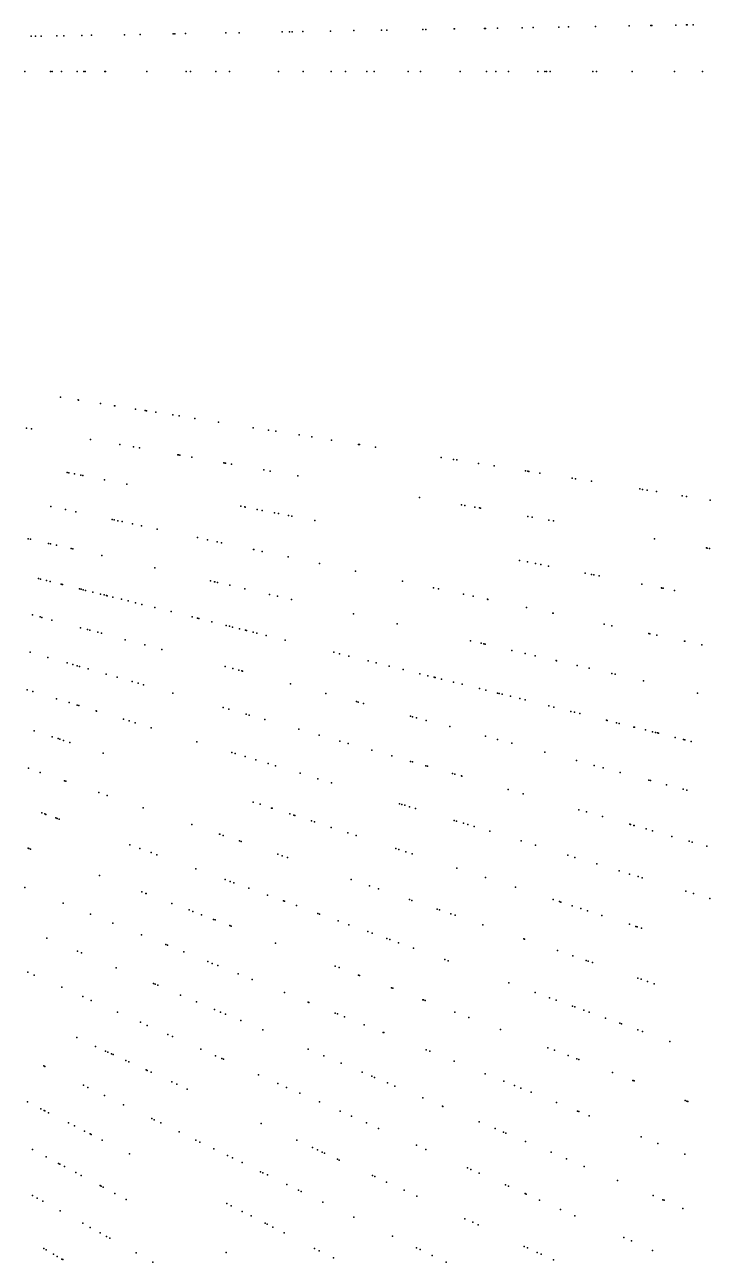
# Model space of a CAD drawing. Header units: metres. Extents: x -4327 to 4266, y -3886 to 3992.
# Drawn here: x 1581 to 2117, y -932 to 37 of the extents above; entities that cross this region are included whole.
import ezdxf

# ---------------------------------------------------------------- set-up
doc = ezdxf.new("R2010")
doc.units = ezdxf.units.M

msp = doc.modelspace()

# ---------------------------------------------------------------- linework, layer by layer
for p in [(1671.09, 29.17, 2405.03), (1696.75, 29.62, 2405.38), (1698.07, 29.64, 2401.69), (1706.35, 29.78, 2393.97), (1737.95, 30.34, 2413.15), (1748.6, 30.52, 2504.9), (1782.06, 31.11, 2508.85), (1787.92, 31.21, 2520.01), (1789.87, 31.24, 2499.59), (1798.38, 31.39, 2479.9), (1819.9, 31.77, 2475.32), (1838.37, 32.09, 2523.45), (1859.93, 32.47, 2515.37), (1864.03, 32.54, 2464.23), (1892.39, 33.03, 2462.41), (1894.61, 33.07, 2459.75), (1916.77, 33.46, 2513.95), (1917.05, 33.46, 2472.1), (1940.52, 33.87, 2510.84), (1941.29, 33.89, 2511.83), (1950.86, 34.05, 2504.4), (1970, 34.39, 2495.11), (1978.74, 34.54, 2514.63), (1998.71, 34.89, 2517.33), (2006.31, 35.02, 2509.99), (2027.4, 35.39, 2522.24), (2053.93, 35.85, 2496.15), (2070.68, 36.14, 2477.71), (2071.64, 36.16, 2478.86), (2090.31, 36.49, 2523.49), (2098.66, 36.63, 2497.31), (2099.3, 36.64, 2498.08), (2103.83, 36.72, 2475.92), (1585.52, 27.68, 2446.23), (1589, 27.74, 2445.76), (1593.55, 27.82, 2443.99), (1605.83, 28.03, 2448.21), (1611.29, 28.13, 2410.41), (1625.26, 28.37, 2460.25), (1632.85, 28.5, 2431.17), (1658.66, 28.95, 2443.6), (1580.62, 0, 2429.59), (1600.69, 0, 2448.74), (1601.97, 0, 2418.87), (1609.28, 0, 2429.92), (1621.56, 0, 2439.78), (1626.87, 0, 2413.36), (1627.83, 0, 2452.12), (1643.21, 0, 2426.15), (1643.83, 0, 2424.22), (1676.22, 0, 2457.53), (1706.95, 0, 2487.99), (1710.37, 0, 2407.56), (1730.31, 0, 2396.66), (1740.85, 0, 2411.25), (1779.41, 0, 2498.96), (1798.58, 0, 2485.5), (1798.65, 0, 2479.9), (1820.65, 0, 2470.32), (1831.64, 0, 2519.59), (1848.52, 0, 2493.86), (1854.09, 0, 2509.95), (1880.8, 0, 2528.75), (1890.42, 0, 2462.25), (1921.42, 0, 2460.69), (1942.05, 0, 2520.95), (1949.47, 0, 2485.41), (1959.34, 0, 2498), (1982.27, 0, 2515.91), (1987.71, 0, 2494.7), (1989.09, 0, 2527.4), (1992.11, 0, 2483.5), (2025.48, 0, 2530.76), (2028.26, 0, 2517.3), (2056.08, 0, 2473.54), (2089.25, 0, 2510.66), (2111.15, 0, 2489.66), (1608.66, -254.79, 2427.49), (1622.32, -256.95, 2416.64), (1622.35, -256.95, 2396.95), (1622.77, -257.02, 2445.9), (1639.81, -259.72, 2442.69), (1650.82, -261.46, 2399.51), (1651.14, -261.52, 2394.41), (1667.3, -264.07, 2384.44), (1675.01, -265.3, 2392.7), (1676, -265.45, 2380.33), (1683.29, -266.61, 2404.53), (1696.5, -268.7, 2392.84), (1701.54, -269.5, 2402.71), (1581.92, -278.94, 2422.58), (1586.02, -279.66, 2437.52), (1713.78, -271.44, 2403.34), (1732.39, -274.38, 2366.33), (1759.35, -278.65, 2394.95), (1771.36, -280.56, 2365.18), (1632.19, -287.8, 2384.91), (1777.15, -281.47, 2475.1), (1795.35, -284.35, 2483.32), (1805.3, -285.93, 2505.68), (1820.88, -288.4, 2445.12), (1655.04, -291.83, 2384.85), (1665.83, -293.73, 2375.55), (1670.36, -294.53, 2371.04), (1700.54, -299.85, 2386.26), (1700.97, -299.93, 2386.87), (1702.02, -300.11, 2396.59), (1841.96, -291.74, 2409.94), (1842.59, -291.84, 2479.89), (1855.34, -293.86, 2441.17), (1711.47, -301.78, 2393.34), (1736.41, -306.18, 2403.33), (1737.56, -306.38, 2402.17), (1737.77, -306.42, 2413.48), (1742.37, -307.23, 2408.81), (1906.57, -301.97, 2461.02), (1916.3, -303.51, 2454.22), (1918.92, -303.93, 2438.39), (1935.94, -306.62, 2457.26), (1948.15, -308.56, 2483.85), (1613.89, -313.71, 2410.44), (1615.18, -313.96, 2409.54), (1619.6, -314.82, 2407.67), (1624.5, -315.77, 2420.61), (1626.03, -316.07, 2422.88), (1643.12, -319.39, 2422.74), (1767.8, -311.71, 2421.76), (1772.88, -312.61, 2420.42), (1794.38, -316.4, 2367.86), (1972.8, -312.46, 2473.47), (1974.5, -312.73, 2429.17), (1975.2, -312.84, 2495.9), (1975.29, -312.85, 2476.58), (1983.9, -314.22, 2454.34), (2009.2, -318.23, 2444.55), (2011.7, -318.62, 2431.37), (1660.62, -322.79, 2437.16), (2024.25, -320.61, 2473.82), (2062.11, -326.61, 2486.78), (2064.4, -326.97, 2464.87), (2067.84, -327.51, 2479.93), (2075.29, -328.69, 2426.44), (1889.74, -333.21, 2462.99), (1922.64, -339.01, 2436.59), (2095.33, -331.87, 2415.05), (2098.7, -332.4, 2437.65), (2117.32, -335.35, 2440.41), (1601.06, -340.32, 2383), (1612.65, -342.78, 2391.84), (1620.5, -344.45, 2370.14), (1749.8, -340.13, 2391.2), (1752.94, -340.74, 2390.05), (1753.09, -340.77, 2390.25), (1762.63, -342.62, 2384.22), (1766.45, -343.36, 2381.28), (1776.22, -345.26, 2394.44), (1779.37, -345.88, 2393.26), (1787.1, -347.38, 2414.58), (1789.85, -347.91, 2396.46), (1925.23, -339.47, 2450.81), (1932.97, -340.83, 2419.79), (1936.66, -341.49, 2487.56), (1937.43, -341.62, 2419.97), (1974.42, -348.14, 2479.96), (1648.99, -350.5, 2420.23), (1650.64, -350.86, 2411.43), (1653.45, -351.45, 2387.7), (1656.77, -352.16, 2365.03), (1665.03, -353.91, 2407.2), (1672.16, -355.43, 2354.3), (1684.24, -358, 2395.96), (1807.71, -351.38, 2398.6), (1977.88, -348.75, 2473.25), (1990.89, -351.05, 2459.23), (1994.47, -351.68, 2458.18), (1583.32, -365.54, 2390.79), (1585.19, -365.97, 2419.07), (1715.84, -364.71, 2415.8), (1723.74, -366.39, 2421.36), (1731.27, -367.99, 2404.27), (2073.77, -365.66, 2447.9), (1599.16, -369.19, 2417.54), (1600.72, -369.55, 2417.05), (1605.53, -370.67, 2415.81), (1617.06, -373.33, 2407.69), (1618.16, -373.58, 2434.81), (1734.75, -368.73, 2409.1), (1759.73, -374.04, 2367.2), (1759.96, -374.09, 2413.65), (1766.55, -375.49, 2371.01), (2114.4, -372.83, 2444.17), (2114.95, -372.92, 2399.57), (2116.65, -373.22, 2468.41), (1640.85, -378.82, 2395.27), (1786.86, -379.81, 2368.64), (1811.43, -385.03, 2412.08), (1967.94, -382.53, 2438.75), (1974.35, -383.78, 2438.56), (1980.41, -384.95, 2432.49), (1984.66, -385.78, 2451.29), (1990.68, -386.95, 2420.83), (1591.43, -396.79, 2413.12), (1682.37, -388.41, 2424.83), (1839.68, -391.04, 2435.91), (2019.45, -392.54, 2442.25), (2024.39, -393.5, 2434.72), (2026.05, -393.82, 2474.78), (2030.27, -394.64, 2474.45), (2030.27, -394.64, 2474.45), (1592.98, -397.17, 2404.17), (1597.75, -398.36, 2391.71), (1600.57, -399.07, -89.61), (1609.23, -401.23, 2403.29), (1609.81, -401.37, 2384.62), (1610.23, -401.47, 2385.24), (1623.41, -404.76, 2401.98), (1624.76, -405.1, 2387.28), (1626.24, -405.47, 2414.57), (1628.28, -405.97, 2375.86), (1726.04, -398.49, 2392.6), (1729.16, -399.21, 2391.47), (1729.41, -399.27, 2389.1), (1731.66, -399.79, 2386.76), (1741.21, -401.99, 2378.18), (1752.81, -404.67, 2396.75), (1876.43, -398.85, 2448.49), (1900.65, -404, 2449.67), (1904.54, -404.82, 2490.77), (2063.86, -401.17, 2490.43), (2079.05, -404.13, 2503.22), (2079.52, -404.22, 2503.79), (2080.35, -404.38, 2482.73), (2089.38, -406.13, 2479.79), (1633.85, -407.37, 2370.26), (1640.02, -408.9, 2395.78), (1642.79, -409.59, 2405.39), (1644.53, -410.03, 2388.51), (1645.22, -410.2, 2431.41), (1649.49, -411.26, 2365.51), (1656.36, -412.98, 2367.18), (1661.56, -414.27, 2396.58), (1667.43, -415.74, 2366.64), (1772.34, -409.18, 2417.96), (1772.35, -409.18, 2398.85), (1778.52, -410.6, 2429.15), (1789.59, -413.16, 2365.42), (1924.1, -408.98, 2446.84), (1931.65, -410.58, 2489.63), (1942.84, -412.96, 2443.25), (1943.16, -413.03, 2473.84), (1586.6, -425.13, 2382.99), (1672.41, -416.98, 2395.63), (1682.54, -419.5, 2388.08), (1695.15, -422.65, 2378.59), (1838.04, -424.34, 2465.34), (1973.47, -419.47, 2479.01), (1994.2, -423.88, 2480.08), (1994.31, -423.9, 2433.86), (1592.7, -426.76, 2408.98), (1594.11, -427.14, 2380.35), (1601.82, -429.21, 2391.86), (1624.2, -435.2, 2428.11), (1711.6, -426.75, 2415.45), (1715.75, -427.79, 2424.08), (1716.85, -428.06, 2411.79), (1727.1, -430.61, 2395.92), (1738.32, -433.41, 2422.51), (1740.89, -434.05, 2420.55), (1743.37, -434.67, 2374.91), (1872.24, -432.24, 2446.99), (2034.33, -432.41, 2441.84), (2040.18, -433.65, 2459.72), (1629.66, -436.67, 2419.31), (1631.49, -437.16, 2402.42), (1637.74, -438.83, 2411.63), (1640.6, -439.6, 2377.05), (1659.3, -444.61, 2373.91), (1748.82, -436.03, 2376.93), (1753.42, -437.18, 2385.89), (1754.36, -437.41, 2360.32), (1759.54, -438.7, 2410.57), (1762.39, -439.41, 2363.1), (1769.63, -441.22, 2367.46), (1784.57, -444.94, 2358.05), (1929.67, -445.5, 2488.35), (2069.11, -439.8, 2424.06), (2069.92, -439.97, 2449.17), (2075.48, -441.16, 2458.46), (1584.91, -454.47, 2394.8), (1674.71, -448.74, 2393.21), (1687.87, -452.26, 2384.53), (1822.72, -454.45, 2457.83), (1937.99, -447.42, 2438.45), (1940.12, -447.91, 2435.7), (1941.2, -448.16, 2437.05), (1961.98, -452.96, 2438.62), (2097.21, -445.78, 2500.69), (2097.54, -445.85, 2422.47), (2110.78, -448.66, 2413.78), (1598.74, -458.43, 2398.84), (1613.92, -462.79, 2390.87), (1618.27, -464.03, 2479.79), (1827.14, -455.56, 2449.92), (1834.48, -457.39, 2470.9), (1849.49, -461.13, 2465.94), (1855.67, -462.67, 2457.52), (1972.49, -455.39, 2430), (1980.26, -457.18, 2455.87), (1996.65, -460.96, 2478.95), (1997.03, -461.05, 2476.67), (2013.04, -464.75, 2466.25), (1621.62, -464.99, 2421.88), (1623.52, -465.54, 2380.15), (1630.24, -467.46, 2412.24), (1644.4, -471.52, 2405.2), (1652.93, -473.97, 2395.48), (1737.56, -465.58, 2377.7), (1743.6, -467.2, 2369.81), (1748.14, -468.41, 2461.22), (1750.5, -469.04, 2363.1), (1751.08, -469.2, 2363.89), (1865.84, -465.21, 2462.66), (1876.8, -467.94, 2452.21), (1889.97, -471.22, 2444.64), (1896.14, -472.76, 2485.84), (1901.12, -474, 2450.83), (1901.59, -474.12, 2435.05), (1902.06, -474.24, 2502.02), (2022.51, -466.93, 2458.72), (2040.25, -471.03, 2494.05), (2043, -471.66, 2421.34), (1582.46, -483.81, 2386.72), (1664.7, -477.35, 2409.76), (1669.38, -478.69, 2386.19), (1673.69, -479.92, 2408.88), (1788.59, -479.25, 2492.45), (1906.92, -475.45, 2485.99), (1916.27, -477.78, 2451.12), (1922.97, -479.45, 2473.47), (1936.55, -482.83, 2430.57), (1941.57, -484.09, 2477.94), (2065, -476.74, 2502.06), (2065.02, -476.75, 2480.06), (1586.86, -485.15, 2429.98), (1605.61, -490.88, 2410.39), (1615.34, -493.86, 2408.15), (1696.56, -486.48, 2386.53), (1816.29, -486.67, 2463.03), (1840.24, -493.09, 2450.87), (1841.78, -493.5, 2447.41), (1950.71, -486.37, 2489.61), (1952.12, -486.72, 2466.54), (1954.49, -487.31, 2426), (1960.89, -488.91, 2431.24), (1968.28, -490.75, 2489.73), (1972.49, -491.8, 2429.41), (2107.21, -486.49, 2467.38), (1621.6, -495.77, 2370.43), (1622.85, -496.16, 2372.26), (1636.63, -500.37, 2367.75), (1636.87, -500.44, 2381.75), (1735.84, -497.74, 2481.19), (1740.4, -499.05, 2382.33), (1754.01, -502.95, 2489.99), (1756.38, -503.63, 2481.98), (1845.77, -494.57, 2474.9), (1990.91, -496.39, 2449.38), (1994.85, -497.37, 2473.35), (2008.12, -500.68, 2440.65), (2011.09, -501.42, 2463.26), (2015.2, -502.45, 2435.76), (1658.03, -506.91, 2393.21), (1662.29, -508.21, 2372.03), (1666.99, -509.65, 2400.63), (1768.72, -507.17, 2402), (1882.74, -504.48, 2443.58), (1884.32, -504.9, 2481.52), (1887.44, -505.74, 2499.63), (1894.85, -507.72, 2489.79), (1913.33, -512.67, 2455.68), (2035.99, -507.63, 2469.06), (2036.73, -507.81, 2472.68), (2043.87, -509.59, 2445.99), (2046.04, -510.14, 2481.25), (2057.55, -513.01, 2456.94), (2057.95, -513.1, 2515.09), (1587.97, -515.96, 2411.05), (1602.15, -520.57, 2412.86), (1606.67, -522.04, 2397.31), (1608.13, -522.51, 2407.85), (1679.47, -513.47, 2410.3), (1795.15, -514.75, 2490.94), (1811, -519.3, 2423.63), (1941.27, -520.16, 2485.99), (1950.72, -522.69, 2426.88), (2066.62, -515.27, 2475.95), (2072.03, -516.61, 2433.69), (2074.57, -517.25, 2410.03), (2075.89, -517.58, 2430.19), (2076.72, -517.79, 2455.36), (2089.82, -521.05, 2506.5), (2096.49, -522.71, 2478.73), (2097.42, -522.95, 2444.62), (1610.9, -523.41, 2406.41), (1615.88, -525.03, 2405.47), (1715.38, -524.44, 2406.23), (1827.24, -523.95, 2456.4), (1833.71, -525.81, 2481.83), (1852.29, -531.14, 2448.43), (1961.99, -525.71, 2479.16), (1987.73, -532.61, 2445.67), (2102.4, -524.19, 2450.43), (1642.03, -533.53, 2413.54), (1742.77, -532.82, 2478.34), (1745.49, -533.65, 2476.55), (1753.22, -536.01, 2496.06), (1761.65, -538.59, 2479.6), (1771.21, -541.51, 2437.07), (1867.95, -535.63, 2455.32), (1882.68, -539.85, 2444.4), (1884.26, -540.3, 2443.72), (2012.53, -539.26, 2430.09), (1583.53, -545.25, 2421.21), (1592.79, -548.44, 2365.77), (1776.98, -543.28, 2431.21), (1796.27, -549.18, 2488.41), (1894.58, -543.26, 2468.11), (1895.88, -543.64, 2511.68), (1915.58, -549.28, 2448.57), (1917.33, -549.79, 2459.01), (1922.45, -551.25, 2493.25), (1922.93, -551.39, 2466.19), (2026.35, -542.96, 2468.49), (2033.52, -544.88, 2460.85), (2046.8, -548.44, 2487.9), (1611.83, -555, 2405.14), (1612.85, -555.35, 2368.11), (1810.12, -553.41, 2462.61), (1820.71, -556.65, 2457.54), (1959.11, -561.76, 2432.9), (2069.33, -554.48, 2487.67), (2070.49, -554.79, 2464.49), (2082.96, -558.13, 2452.19), (2096.01, -561.62, 2437.91), (1638.53, -564.19, 2416.93), (1645.03, -566.43, 2407.06), (1970.86, -565.13, 2485.81), (2098.91, -562.4, 2503.83), (1594, -580.17, 2376.75), (1596.32, -581.01, 2399.54), (1673.33, -576.18, 2426.1), (1759.44, -571.68, 2445.29), (1764.91, -573.46, 2439.04), (1773.86, -576.36, 2429.33), (1774.29, -576.5, 2429.93), (1788.04, -580.97, 2437.73), (1874.05, -572.95, 2501.23), (1875.96, -573.54, 2448.3), (1878.15, -574.21, 2462.15), (1881.81, -575.33, 2444.99), (1886.53, -576.77, 2437.47), (2014.5, -577.65, 2468.68), (2020.45, -579.35, 2465.06), (1597.17, -581.32, 2431.61), (1604.92, -584.14, 2365.64), (1606.06, -584.56, 2433.83), (1607.66, -585.14, 2447.59), (1711.5, -589.32, 2453.23), (1791.22, -582, 2417.43), (1792.04, -582.27, 2462.56), (1805.08, -586.51, 2452.64), (1807.43, -587.27, 2447.56), (1916.72, -586, 2457.24), (1918.63, -586.59, 2443.33), (1924.22, -588.29, 2483.4), (1927.59, -589.32, 2490.53), (1932.39, -590.79, 2414.84), (2032.86, -582.91, 2436.8), (2054.34, -589.07, 2419.57), (2054.81, -589.21, 2420.13), (2057.41, -589.95, 2452.69), (2057.62, -590.01, 2493.83), (1733.07, -596.74, 2504.1), (1733.29, -596.82, 2478.79), (1736.02, -597.76, 2435.14), (1820.59, -591.54, 2484.9), (1833.45, -595.72, 2474.42), (1840.15, -597.9, 2444.73), (1944.73, -594.56, 2476.56), (2067.02, -592.71, 2488.7), (2072.11, -594.17, 2451.26), (2087.31, -598.53, 2428.88), (1583.34, -607.79, 2370.84), (1583.73, -607.94, 2368.69), (1585.09, -608.46, 2370.72), (1663.01, -605.29, 2482.52), (1670.6, -608.05, 2479.51), (1748.67, -602.11, 2450.1), (1750.01, -602.58, 2474.36), (1871.1, -607.96, 2494.22), (1873.55, -608.75, 2508.73), (1969.21, -602.05, 2474.53), (1980.48, -605.49, 2447.68), (2100.77, -602.38, 2447.22), (2103.2, -603.08, 2474.4), (2114.53, -606.33, 2463.25), (1679.51, -611.29, 2469.91), (1684.1, -612.96, 2448.42), (1778.75, -612.47, 2461.4), (1782.26, -613.68, 2413.99), (1786.39, -615.1, 2477.57), (1879.07, -610.55, 2507.66), (1884.04, -612.16, 2469.65), (2005.84, -613.25, 2459.92), (2011.41, -614.95, 2496.93), (1639.05, -629.17, 2488.52), (1714.44, -624.01, 2481.16), (1918.86, -623.48, 2424.57), (2028.39, -620.14, 2476.6), (2046.1, -625.56, 2414.38), (2054.15, -628.02, 2413.26), (1580.62, -638.61, 2366.69), (1737.46, -632.38, 2494.46), (1741.44, -633.83, 2427.46), (1744.19, -634.83, 2434.03), (1756.1, -639.17, 2445.12), (1836.22, -632.26, 2448.3), (1850.61, -637.22, 2467.5), (1941.25, -630.75, 2433.9), (1964.83, -638.41, 2452.57), (2060.79, -630.05, 2450.51), (2060.9, -630.08, 2494.19), (2063.99, -631.03, 2446.23), (1672.17, -641.89, 2472.37), (1675.51, -643.17, 2471.63), (1675.79, -643.27, 2472.04), (1770.8, -644.52, 2424.22), (1857.62, -639.63, 2446.55), (1881.87, -647.98, 2437.36), (1883.72, -648.62, 2483.7), (1994.41, -648.02, 2456.68), (2098.32, -641.52, 2467.86), (2104.29, -643.35, 2453.24), (2117.09, -647.26, 2451.96), (1610.61, -650.73, 2476.51), (1695.86, -650.98, 2456.28), (1709.26, -656.12, 2487.01), (1712.23, -657.27, 2446.34), (1783.14, -649.01, 2430.15), (1784.04, -649.34, 2461.68), (1793.47, -652.77, 2458.03), (1903.52, -655.44, 2476.42), (1905.39, -656.08, 2506.66), (1999.31, -649.62, 2454.58), (2000.44, -649.98, 2480.5), (2009.33, -652.87, 2477.8), (2016.02, -655.04, 2431.8), (2021.12, -656.7, 2481.35), (1632.23, -659.46, 2472.28), (1649.49, -666.44, 2486.94), (1719.08, -659.89, 2501.31), (1728.47, -663.5, 2469.54), (1729.67, -663.96, 2510.96), (1810.21, -658.86, 2483.76), (1811.44, -659.31, 2441.15), (1825.89, -664.57, 2455.12), (1834.47, -667.69, 2444.67), (1914.3, -659.14, 2435.67), (1917.62, -660.29, 2439.9), (1939.26, -667.74, 2478.41), (2032.42, -660.37, 2486.97), (2053.98, -667.38, 2488.54), (1671.93, -675.5, 2466.35), (1741.26, -668.41, 2429.33), (1742.17, -668.75, 2463.81), (1849.3, -673.09, 2509.02), (1852.6, -674.29, 2507.85), (2059.02, -669.02, 2500.15), (2060.04, -669.35, 2457.72), (2063.48, -670.47, 2500.05), (1598.03, -678.32, 2501.03), (1691.13, -683.26, 2449.52), (1692.38, -683.77, 2454.12), (1776.84, -682.06, 2453.93), (1864.17, -678.5, 2459.38), (1866.43, -679.33, 2478.93), (1873.28, -681.82, 2493.59), (1885.09, -686.12, 2478.67), (1971.45, -678.83, 2477.99), (1971.85, -678.96, 2481.24), (1621.81, -688.42, 2462.95), (1624.96, -689.76, 2482), (1705.21, -688.95, 2484.02), (1723.86, -696.48, 2471.5), (1909.6, -695.04, 2423.17), (1912.17, -695.97, 2491.97), (1997.76, -687.88, 2421.23), (2009.69, -691.99, 2495.51), (2020.11, -695.58, 2508.45), (2021.78, -696.16, 2418.21), (2025, -697.26, 2448.85), (1583.09, -704.84, 2490.72), (1588.05, -707.05, 2486.94), (1652.24, -701.34, 2463.44), (1727.47, -697.94, 2468.26), (1731.74, -699.67, 2443.73), (1747.68, -706.11, 2419.4), (1823.7, -700.05, 2487.69), (1826.77, -701.23, 2450.33), (1841.95, -707.06, 2465.18), (1609.55, -716.62, 2462.95), (1681.43, -713.72, 2461.53), (1682.76, -714.29, 2477.57), (1684.71, -715.12, 2452.34), (1758.75, -710.58, 2440.21), (1842.68, -707.34, 2466.15), (1959.61, -713.24, 2453.82), (2060.59, -709.52, 2467.35), (2063.12, -710.39, 2467.66), (2068.23, -712.15, 2433.36), (2073.29, -713.89, 2455.42), (1626.02, -723.95, 2479.56), (1702.62, -722.72, 2442.09), (1783.96, -720.77, 2477.97), (1867.83, -716.99, 2472.06), (1868.86, -717.39, 2446.02), (1892.41, -726.43, 2499), (1980.35, -720.79, 2457.99), (1991.53, -724.86, 2480.06), (1632.72, -726.93, 2475.5), (1653.14, -736.03, 2489.26), (1715.16, -728.04, 2468.46), (1729.3, -734.04, 2491.63), (1733.99, -736.04, 2434.26), (1802.64, -728.32, 2459.32), (1803.03, -728.47, 2465.36), (1892.84, -726.59, 2452.74), (1894.17, -727.1, 2501.33), (1917.45, -736.04, 2481.87), (1996.7, -726.74, 2440.31), (2009.41, -731.36, 2485.81), (2011.2, -732.02, 2458.04), (2018.34, -734.62, 2437.09), (2022.49, -736.12, 2490.97), (1671.17, -744.05, 2465.15), (1737.92, -737.7, 2461.89), (1749.75, -742.73, 2437.1), (1823.71, -736.83, 2441.19), (1825.45, -737.53, 2498.83), (1830.86, -739.72, 2464.49), (1928.35, -740.22, 2471.19), (2035.34, -740.8, 2438.78), (2046.43, -744.84, 2506.61), (2047.92, -745.38, 2464.66), (1676.59, -746.47, 2510.14), (1692.73, -753.65, 2440.86), (1696.38, -755.28, 2437.83), (1766.94, -750.02, 2455.51), (1846.43, -746, 2430.62), (1861.21, -751.98, 2439.21), (1861.66, -752.16, 2511.56), (1952.98, -749.68, 2445.28), (2060.66, -750.02, 2458.3), (2064.32, -751.35, 2492.6), (1621.41, -756.08, 2475.14), (1636.09, -762.92, 2449.39), (1718.4, -765.08, 2503.29), (1802.56, -765.14, 2471.5), (1990.25, -763.98, 2514.06), (2085.65, -759.11, 2466.36), (1643.89, -766.56, 2458.26), (1645.78, -767.44, 2455.47), (1648.65, -768.78, 2482.33), (1649.96, -769.39, 2456.1), (1659.65, -773.91, 2445.34), (1729.87, -770.19, 2425.03), (1734.93, -772.44, 2476.38), (1736.1, -772.96, 2466.88), (1814.82, -770.34, 2455.12), (1894.87, -765.58, 2499.96), (1897.71, -766.72, 2465.04), (1916.8, -774.44, 2478.81), (1995.49, -766, 2427.94), (2006.06, -770.05, 2481.44), (2012.93, -772.69, 2446.47), (2014.33, -773.23, 2445.48), (1595.5, -778.18, 2467.26), (1596.37, -778.6, 2482.87), (1662.23, -775.11, 2449.14), (1675.67, -781.38, 2474.57), (1676.49, -781.76, 2475.77), (1679.61, -783.22, 2474.75), (1828.28, -776.06, 2506.77), (1844.82, -783.08, 2437.98), (1941.22, -784.3, 2491), (2040.88, -783.42, 2453.33), (1626.52, -793.31, 2458.22), (1695.65, -790.69, 2470.19), (1699.6, -792.54, 2498.52), (1763.58, -785.2, 2444.68), (1778.68, -791.92, 2462.85), (1852.42, -786.31, 2448.02), (1854.55, -787.21, 2506.07), (1864.72, -791.53, 2489.09), (1870.41, -793.94, 2436.38), (1955.61, -790.12, 2462.74), (1964.18, -793.58, 2432.96), (2056.79, -789.53, 2450.84), (2056.89, -789.57, 2469.86), (2057.84, -789.93, 2468.29), (1630.05, -795.03, 2491.91), (1642.95, -801.32, 2446.53), (1707.69, -796.31, 2490.55), (1785.65, -795.02, 2500.42), (1795.97, -799.62, 2461.86), (1892.17, -803.18, 2467.45), (1969.05, -795.55, 2512.77), (1977.05, -798.78, 2457), (1582.71, -806.43, 2480.28), (1593.12, -811.74, 2473.72), (1595.79, -813.09, 2472.17), (1596.22, -813.32, 2467.18), (1657.86, -808.59, 2480), (1811.27, -806.43, 2477.28), (1907.7, -809.77, 2484.96), (1907.93, -809.87, 2452.44), (1996.91, -806.8, 2484.42), (2013.48, -813.5, 2439.77), (2097.76, -805.26, 2485.99), (2099.04, -805.75, 2482.06), (2099.69, -806, 2469.26), (1599.15, -814.81, 2466.03), (1614.89, -822.83, 2473.26), (1680.13, -819.45, 2479.25), (1681.89, -820.31, 2440.07), (1687.16, -822.88, 2442.19), (1827.5, -813.65, 2496.68), (1836.49, -817.66, 2453.63), (1848.1, -822.83, 2496.81), (1936.45, -821.97, 2489.1), (2014.48, -813.9, 2462.54), (2022.56, -817.17, 2477.85), (1619.56, -825.21, 2500.38), (1627.39, -829.2, 2492.41), (1631.84, -831.46, 2487.82), (1632.5, -831.8, 2488.82), (1701.51, -829.88, 2460.19), (1765.75, -823.38, 2445.23), (1857.63, -827.07, 2435.47), (1948.86, -827.24, 2507.82), (1955.5, -830.06, 2485.95), (1957.2, -830.78, 2466.24), (1641.25, -836.26, 2510.77), (1714.61, -836.27, 2448.59), (1717.72, -837.79, 2458.56), (1793.54, -836.34, 2428.87), (1805.97, -842.14, 2440.27), (1887.45, -840.34, 2493.84), (1972.62, -837.33, 2453.03), (2063.32, -833.64, 2470.16), (2076.21, -838.84, 2447.75), (1586.76, -843.7, 2469.27), (1597.36, -849.33, 2477.23), (1662.59, -847.13, 2514.53), (1728.62, -843.11, 2463.06), (1739.37, -848.35, 2489.55), (1743.16, -850.2, 2447.79), (1809.94, -843.99, 2478.56), (1813.43, -845.61, 2450.34), (1815.43, -846.55, 2453.05), (1825.6, -851.29, 2442.22), (1826.9, -851.9, 2443.96), (1894.77, -843.6, 2448.65), (1992.68, -845.84, 2450.86), (2004.68, -850.93, 2495.63), (2097.3, -847.37, 2459.11), (1607.02, -854.47, 2466.71), (1608.08, -855.03, 2465.51), (1611.77, -857, 2459.93), (1620.5, -861.64, 2490.24), (1750.75, -853.9, 2480.61), (1765.27, -860.98, 2495.58), (1767.08, -861.86, 2498.13), (1927.28, -858.08, 2512.82), (1929.98, -859.28, 2483.15), (2018.6, -856.85, 2480.02), (1624.78, -863.91, 2448.93), (1770.58, -863.57, 2491.88), (1785.94, -871.06, 2502.26), (1852.99, -864.06, 2473.36), (1854.65, -864.84, 2472.82), (1863.74, -869.08, 2490.47), (1863.82, -869.11, 2487.81), (1936.32, -862.11, 2436.95), (1957.08, -871.35, 2454.95), (2044.72, -867.93, 2476.5), (1586.82, -879.59, 2495.73), (1639.63, -871.81, 2479.75), (1640.43, -872.23, 2506.51), (1642.01, -873.07, 2477.73), (1651.26, -877.99, 2500.19), (1794.99, -875.47, 2467.59), (1796.92, -876.41, 2489.63), (1877.69, -875.58, 2478.67), (1887.57, -880.19, 2491.71), (1959.29, -872.33, 2501.45), (1972.3, -878.12, 2449.65), (1973.12, -878.49, 2505.25), (2072.57, -879.75, 2453.11), (1590.45, -881.6, 2450.49), (1594.85, -884.04, 2491.19), (1660.14, -882.71, 2465.64), (1738.91, -886.02, 2452.16), (1742.35, -887.77, 2462.51), (1814.07, -884.78, 2452.52), (1983.62, -883.17, 2463.72), (2000.11, -890.51, 2481.47), (2080.25, -883.01, 2430.08), (2081.13, -883.39, 2465.94), (2095.95, -889.68, 2508.11), (1608.41, -891.56, 2450.13), (1750.87, -892.11, 2449.76), (1757.78, -895.63, 2470.45), (1838.16, -896.53, 2496.18), (1925.3, -897.78, 2513.54), (1931.37, -900.61, 2513.11), (2011.21, -895.45, 2470.69), (1626, -901.31, 2476.93), (1631.91, -904.58, 2483.11), (1639.61, -908.85, 2436.21), (1768.85, -901.27, 2474.92), (1770.32, -902.02, 2460.44), (1774.97, -904.39, 2475.17), (1783.8, -908.89, 2481.95), (1935.69, -902.63, 2431.4), (1644.63, -911.64, 2468.66), (1647.35, -913.14, 2447.71), (1868.61, -911.38, 2498.36), (1971.72, -919.43, 2422.83), (2049.55, -912.52, 2460.46), (2055.65, -915.24, 2489.52), (1595.56, -921.2, 2488.44), (1597.38, -922.25, 2505.53), (1603.16, -925.58, 2444.08), (1606.1, -927.28, 2487.81), (1609.74, -929.38, 2443.02), (1610.39, -929.76, 2463.47), (1667.8, -924.48, 2511.95), (1738.41, -924.33, 2457.27), (1807.55, -920.99, 2495.43), (1807.6, -921.02, 2498.29), (1811.2, -922.85, 2508.85), (1822.35, -928.53, 2501.89), (1887.29, -920.49, 2449.07), (1890.3, -921.96, 2444.87), (1899.56, -926.48, 2508.98), (1974.13, -920.55, 2423.13), (1981.85, -924.15, 2459.45), (1984.89, -925.57, 2439.02), (2072.11, -922.56, 2436.35), (1680.96, -931.77, 2464.11), (1910.64, -931.88, 2482.11), (1994.58, -930.09, 2450.92)]:
    msp.add_point(p)

doc.saveas('drawing.dxf')
